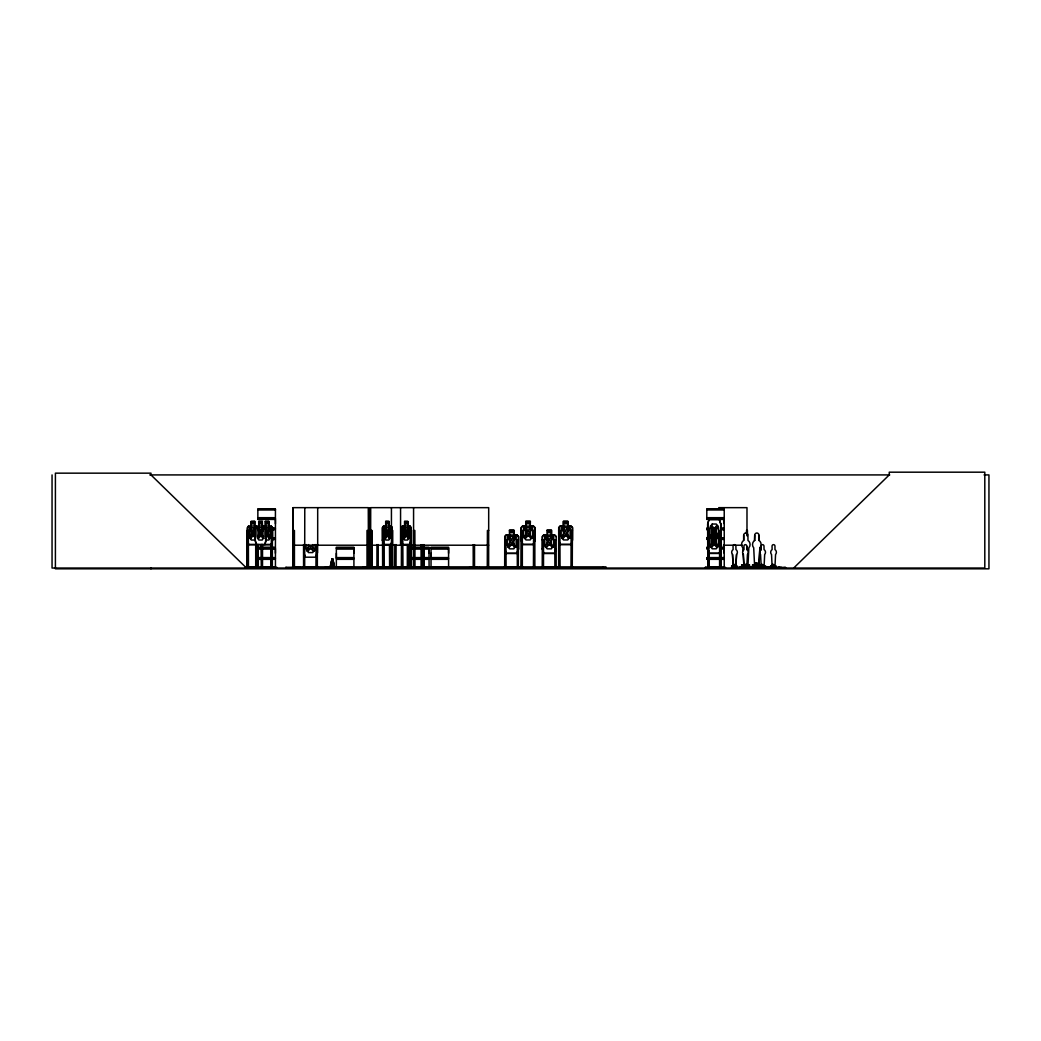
<?xml version="1.0" encoding="UTF-8"?>
<svg xmlns="http://www.w3.org/2000/svg" width="1041" height="1041" viewBox="0 0 1041 1041"><rect width="100%" height="100%" fill="white"/><g stroke="black" fill="none" stroke-linecap="round" stroke-linejoin="round"><path stroke-width="1.5" d="M275.41 553.278L275.41 548.971L272.846 548.971M275.41 523.74L275.41 519.433L257.856 519.433M336.347 557.599L336.347 548.971L353.914 548.971L353.901 557.599L336.347 557.599L336.36 553.278M353.901 553.278L353.901 548.971M429.009 553.278L429.009 548.971L424.624 548.971M431.026 557.599L431.026 548.971L448.593 548.971L448.58 557.599L431.026 557.599L431.039 553.278M448.58 553.278L448.58 548.971M724.224 553.278L724.224 548.971M724.224 523.74L724.224 519.433M285.95 567.839L300.029 567.839M285.95 567.319L300.042 567.267M362.828 567.839L376.92 567.839M362.828 567.319L376.92 567.267M331.949 567.918L332.313 559.017L332.014 561.984M736.547 554.528L735.883 566.603L736.547 554.528A3.136 2.85 -90 0 0 735.961 549.596L735.883 546.213A1.561 1.418 -90 0 0 734.452 544.651A1.561 1.418 -90 0 0 733.033 546.213L733.111 549.596A3.136 2.85 -90 0 0 732.526 554.528L733.111 566.603L732.526 554.528M746.787 566.603L747.451 554.528A3.136 2.85 -90 0 0 746.865 549.596L746.787 546.213A1.561 1.418 -90 0 0 745.356 544.651A1.561 1.418 -90 0 0 743.938 546.213L744.016 549.596A3.136 2.85 -90 0 0 743.43 554.528L744.016 566.603L746.865 566.603M747.958 565.914L748.843 547.8A4.698 4.268 -90 0 0 747.958 540.422L747.958 535.347A2.342 2.134 -90 0 0 745.824 533.005A2.342 2.134 -90 0 0 743.69 535.347L743.69 540.422A4.698 4.268 -90 0 0 742.806 547.8L743.079 550.819M758.863 565.914L759.865 547.8L758.98 565.914L756.013 565.914M764.068 566.603L764.667 554.528A3.136 2.85 -90 0 0 764.068 549.596L763.99 546.213A1.561 1.418 -90 0 0 762.559 544.651A1.561 1.418 -90 0 0 761.14 546.213L761.218 549.596L761.14 546.213M734.217 565.172L733.502 564.808M733.84 565.042L734.191 565.068M745.551 565.263L744.302 565.068L745.577 564.977M745.421 565.224L744.588 565.276L745.473 564.808M745.122 565.172L744.692 565.445M755.61 564.118L756.404 563.22L756.755 563.845M756.612 563.207C752.643 563.675 759.37 564.027 755.402 563.129M755.232 563.91C755.831 562.582 757.223 564.573 756.482 563.207M762.324 565.172L761.934 565.354M762.793 564.977L762.116 565.341M773.138 564.808C772.942 565.198 773.801 565.341 772.474 564.886M772.474 565.263L773.021 565.172M734.647 565.263L734.256 564.703M755.623 563.923L756.339 563.22M755.415 563.91L755.792 563.064M761.765 564.703L761.895 565.237M772.539 564.977L773.333 565.224M330.778 567.918L332.131 559.017L330.739 566.434M391.117 526.173L392.106 527.735L392.21 540.058L391.117 544.508L383.608 544.508M391.208 544.664L392.21 540.058M410.011 544.664L411.026 540.032L411.026 527.67L409.985 526.017L402.373 526.017L401.227 527.657L401.332 540.058L402.346 544.664L410.128 544.664L411.026 540.058M330.036 567.918L332.014 559.017L332.782 559.017L334.851 567.918M329.919 567.918L331.988 559.017M272.508 540.032L271.194 544.508L271.115 568.035L271.415 530.481M365.69 567.319L365.755 568.035M250.738 567.319L250.79 567.957M377.206 567.944L377.102 566.668M387.59 567.905L387.616 567.267M396.022 567.944L396.087 544.56M396.465 567.319L396.53 568.035M707.685 524.013L709.038 519.42L707.633 524.013L707.789 568.035M762.702 564.808L762.624 565.406M416.127 567.319L416.192 568.035M745.317 564.925L744.315 565.172M773.554 565.068L772.513 564.808M707.581 548.828L708.986 553.435L719.331 553.435L720.801 548.828L724.237 548.971L724.224 557.599M719.331 553.435L720.84 548.828M256.372 567.944L256.45 566.668M256.841 567.905L256.906 566.668M265.507 567.319L265.585 568.035M315.813 557.039L317.362 552.576M518.47 548.841L516.922 553.305L506.303 553.305M534.853 539.941L533.317 544.404L522.686 544.404L521.307 539.941L521.307 527.631L522.686 526.082L533.317 526.082L534.853 527.618L534.853 567.944M556.18 548.867L554.593 553.461L543.74 553.461L542.322 548.867M413.837 567.944L413.719 566.668M755.402 563.584L755.415 563.337M705.264 567.944L705.421 567.254L705.447 568.035M705.33 567.905L724.25 567.67L724.224 559.329M709.077 567.944L709.025 550.819M292.846 567.905L292.755 507.657M303.465 567.319L303.269 568.035M376.061 568.035L375.788 567.254L375.645 567.944M394.526 567.319L394.617 568.035M413.186 567.944L413.433 567.254M558.379 567.748L557.69 567.944M265.767 536.883L267.043 533.994C268.591 541.229 272.781 539.251 267.771 533.018C272.417 527.28 268.799 524.807 266.99 531.938L265.767 529.218M255.826 528.177L253.588 533.018L255.344 536.766M309.619 545.523C303.165 552.133 308.865 553.526 310.608 546.538C312.456 553.513 317.947 552.133 311.532 545.549M248.656 526.017L247.524 527.735L247.394 540.058L248.526 544.664L271.376 544.664L272.625 540.058L272.534 527.657L271.246 526.017L248.565 526.017L247.394 527.67L247.615 540.032L248.617 544.664M256.281 526.017L255.019 527.67L255.019 540.058L256.255 544.664M256.333 526.173L255.24 527.735L255.24 540.032L256.333 544.508M383.635 544.664L382.411 540.058L382.411 527.657L383.556 526.017L391.286 526.017M382.633 568.035L382.515 527.657L383.674 526.017M401.332 527.657L402.49 526.017M712.07 538.054L709.025 538.054L707.633 536.401L709.038 534.788L712.031 534.788M732.773 567.996L732.226 567.996M735.388 567.996L734.842 567.996M735.909 565.966L735.675 567.996M743.69 566.929L743.69 564.964L741.595 564.964L741.934 567.996L742.168 567.28M743.404 567.787L741.856 567.996L743.638 568.009M745.668 567.787L746.852 567.787M746.293 567.996L746.813 565.966M752.552 567.696L752.487 564.964L754.595 564.964L754.595 566.929M752.812 568.022L754.205 567.996L752.76 567.996L752.994 564.964M753.072 567.605L753.905 567.605M756.755 567.996L758.434 568.009M731.394 567.996L757.718 567.696L756.3 567.996M757.679 567.996L757.393 566.929M757.874 567.996L760.073 567.97M758.902 564.964L758.642 567.657M762.533 564.534L762.624 567.696M762.559 567.41L764.328 567.996M768.297 566.929L767.959 568.009M770.054 567.996L769.052 567.97L770.236 567.787M770.678 567.787L770.743 567.28M770.887 567.996C773.138 567.514 769.247 568.959 770.639 565.966L772.045 565.966M773.437 564.534L773.528 567.696M774.01 568.009L774.894 567.97L774.92 565.966M750.08 567.41L774.712 566.929L774.4 567.996L773.463 567.41M780.958 567.996L781.179 567.28M782.064 567.787L781.179 567.605M784.68 567.787L785.461 567.28L776.3 567.605M716.39 534.788L719.292 534.788L720.84 536.427L719.253 538.054L716.416 538.054M706.826 538.457L708.57 538.132M793.684 568.035L889.248 474.917L889.248 472.185L984.799 472.185L984.799 568.035L52.05 568.035L52.05 474.917M251.258 526.173L249.437 527.722L249.437 536.336L251.258 540.032L254.668 540.032M744.614 564.743L745.278 564.795M716.312 537.898L718.511 536.362M709.975 536.479L712.187 534.944L712.031 530.168M377.584 567.944L421.774 567.839M406.471 567.254L406.484 568.035M426.068 567.254L425.951 567.944M407.565 567.944L407.473 566.668M732.5 567.787L785.2 568.022M741.179 568.035L742.363 568.009L742.858 565.966M745.356 568.022L746.488 567.996M748.063 567.696L747.88 565.966M747.646 568.009L747.998 564.964M748.401 568.022L747.985 567.41L775.649 567.28L775.649 565.966M781.14 567.787L782.298 568.009M709.728 567.254L709.572 567.944M303.074 567.944L303.412 566.668L304.987 566.668L304.987 568.035M336.347 567.657L336.36 559.329L353.914 559.329L353.914 567.657L336.269 567.983M431.026 567.657L431.026 559.329L448.593 559.329L448.593 567.657L430.948 567.983M762.064 564.834L762.298 565.068M756.013 564.183L755.298 564.027M411.442 567.67L411.533 530.481L410.297 530.481L410.297 568.035L410.193 566.668L411.663 566.668L411.637 568.035M149.748 474.917L889.743 474.917M984.07 474.917L988.95 474.917L988.95 568.815L55.407 568.815L55.407 473.161L150.971 473.161L150.971 474.917L246.522 568.035M718.719 507.657L746.983 507.657L746.983 535.829M257.843 509.036L275.449 509.036M706.787 509.036L724.25 509.036M257.843 509.361L275.449 509.335M706.787 509.335L724.25 509.335M257.882 509.882L275.41 509.882M706.826 509.882L724.224 509.882M724.237 517.689L706.8 517.689L706.8 509.374M257.739 518.301L275.553 518.301M706.683 518.301L724.367 518.301M257.739 518.834L275.553 518.834M706.683 518.834L724.367 518.834M706.8 519.433L724.237 519.433L724.224 528.06M709.09 519.563L719.24 519.563L720.697 524.039L720.801 568.035M262.449 521.398L258.689 521.398L258.806 526.173L256.984 527.722L256.984 536.336L258.806 540.032L262.228 540.032L264.063 536.336L264.063 527.722L262.228 526.173M265.364 526.173L265.338 521.398L268.981 521.398L268.864 526.173L270.686 527.722L270.686 536.336L268.864 540.032L265.455 540.032M404.598 521.554L407.76 521.554L407.643 526.173L409.282 527.722L409.282 536.336L407.643 540.032L404.598 540.032L402.958 536.336L402.958 527.722L404.598 526.173L404.598 521.398L407.864 521.398L407.864 526.017M258.806 521.554L262.332 521.554L262.449 526.017M265.364 521.554L268.864 521.554M530.233 521.45L525.926 521.45L525.926 526.082L523.61 527.618L523.61 536.245L525.926 539.941L530.233 539.941L532.55 536.245L532.55 527.618L530.233 526.082L530.389 521.307L525.77 521.307L525.77 525.926L522.621 525.926L521.151 527.579L521.151 539.967L522.569 544.56L533.421 544.56L535.009 539.967L535.009 527.553L533.382 525.926L530.389 525.926M720.801 524.013L720.827 568.035M265.455 527.722L268.864 527.722L268.864 536.336L265.455 536.336M392.21 527.67L392.379 568.035M411.026 527.67L411.299 568.035M272.846 528.06L275.436 528.06L275.436 519.433M706.8 528.06L708.609 528.06M720.906 528.06L724.237 528.06M272.95 528.659L275.553 528.659M706.683 528.659L708.492 528.659M720.997 528.659L724.367 528.659M272.95 529.192L275.553 529.192M706.683 529.192L708.492 529.192M720.997 529.192L724.367 529.192M272.846 529.791L275.436 529.791L275.436 538.106L272.872 538.119M706.8 529.791L708.609 529.791M720.906 529.791L724.237 529.791M711.992 530.168L716.442 530.168M271.115 530.481L272.417 530.481M292.742 530.481L294.434 530.481L294.434 568.035M368.28 530.481L367.005 530.481L367.018 568.035M369.62 530.481L370.258 568.035M370.7 530.481L371.936 530.481L372.04 568.035M382.633 530.481L383.869 530.481L383.973 568.035M401.436 530.481L402.685 530.481L402.789 568.035M413.576 530.481L414.852 530.481L414.995 568.035M488.697 530.481L487.422 530.481L487.279 568.035M509.53 530.363L513.851 530.363L513.851 534.983L516.154 536.518L516.154 545.146L513.851 548.841L509.53 548.841L507.227 545.146L507.227 536.518L509.53 534.983L509.374 530.207L513.994 530.207L513.994 534.827L516.987 534.827L518.626 536.453L518.626 548.867L517.039 553.461L506.186 553.461L504.755 548.867M534.853 530.376L533.591 530.376L533.434 567.944M547.098 530.363L551.405 530.363L551.405 534.983L553.721 536.518L553.721 545.146L551.405 548.841L547.098 548.841L544.781 545.146L544.781 536.518L547.098 534.983L546.941 530.207L551.561 530.207L551.561 534.827L554.554 534.827L556.18 536.453L556.167 568.035M558.627 530.376L559.902 530.376L560.045 567.944M572.42 530.376L571.145 530.376L571.002 567.944M707.672 530.481L709.025 530.481M720.945 530.481L719.591 530.481L719.604 568.009M509.374 534.827L506.225 534.827L504.755 536.479L504.677 568.035M546.941 534.827L543.792 534.827L542.322 536.479L542.231 568.035M743.69 535.347L743.69 540.422M754.712 535.347L754.595 540.422L754.712 535.347A2.342 2.134 -90 0 1 756.846 533.005A2.342 2.134 -90 0 1 758.98 535.347L758.98 540.422A4.698 4.268 -90 0 1 759.865 547.8M758.98 535.347L758.98 540.422M707.633 536.44L709.103 534.944L719.227 534.944L720.853 536.427M712.213 536.362L717.861 536.466L715.076 541.788C721.179 548.295 715.987 549.791 714.191 542.764C712.512 549.804 707.112 548.295 713.254 541.749L710.443 536.649L713.28 531.092C707.151 524.547 712.538 523.037 714.217 530.077C716 523.05 721.166 524.56 715.089 531.053C721.738 538.496 715.232 534.176 714.126 540.708C709.533 532.38 711.029 540.487 714.139 532.133L716.364 536.206M712.187 536.479L716.299 536.479M272.82 537.885L275.41 537.885M706.826 537.885L708.635 537.885M709.09 537.898L719.24 537.898M720.879 537.885L724.224 537.885M720.932 538.119L724.25 538.132L724.224 529.791M272.833 538.548L275.449 538.574L272.859 538.587M708.622 538.548L706.787 538.47L708.583 538.587M272.872 538.913L275.449 538.9L275.41 547.228L272.846 547.228M706.787 538.874L708.57 538.9M720.932 538.9L724.25 538.913L724.224 547.228M272.82 539.42L275.41 539.42M706.826 539.42L708.635 539.42M720.879 539.42L724.224 539.42M504.677 539.863L505.952 539.863L506.095 568.035M518.47 539.863L517.195 539.863L517.338 568.035M542.231 539.863L543.506 539.863L543.506 568.035L543.363 566.668M556.024 539.863L554.749 539.863L554.905 568.035M382.411 540.058L383.713 544.508M401.227 540.058L402.451 544.664M712.018 542.673L716.455 542.673M560.253 544.404L570.871 544.404M248.617 544.508L271.298 544.508M402.425 544.508L410.05 544.508M383.53 544.664L391.312 544.664M293.172 545.211L368.28 545.211M370.7 545.211L488.697 545.211M723.43 545.211L742.272 545.211M258.155 547.228L271.037 547.228M336.347 547.228L353.914 547.228M411.455 547.228L414.045 547.228M415.853 547.228L420.252 547.228M424.624 547.228L429.035 547.228M431.026 547.228L448.593 547.228M706.8 547.228L708.609 547.228M720.906 547.228L724.237 547.228M258.038 547.839L271.102 547.839M272.95 547.839L275.553 547.839M336.23 547.839L354.044 547.839M411.338 547.839L413.941 547.839M415.788 547.839L420.252 547.839M424.702 547.839L429.152 547.839M430.896 547.839L448.71 547.839M706.683 547.839L708.492 547.839M720.997 547.839L724.367 547.839M258.038 548.373L271.102 548.373M272.95 548.373L275.553 548.373M336.23 548.373L354.044 548.373M411.338 548.373L413.941 548.373M415.788 548.373L420.252 548.373M424.702 548.373L429.152 548.373M430.896 548.373L448.71 548.373M706.683 548.373L708.492 548.373M720.997 548.373L724.367 548.373M258.155 548.971L271.037 548.971M411.455 548.971L414.045 548.971M415.853 548.971L420.252 548.971M706.8 548.971L708.609 548.971M256.437 549.062L257.335 553.656M746.865 549.596L746.787 546.213M554.489 553.305L543.857 553.305L542.465 548.841L542.465 536.531L543.857 534.983L554.489 534.983L556.024 536.518M719.227 553.278L709.051 553.278L707.737 548.802M258.155 557.599L271.037 557.599M272.846 557.599L275.436 557.599L275.436 548.971M411.455 557.599L414.045 557.599M415.853 557.599L420.252 557.599M424.624 557.599L429.035 557.599L429.035 548.971M706.8 557.599L718.941 557.599M720.906 557.599L724.237 557.599M258.038 558.197L271.102 558.197M272.95 558.197L275.553 558.197M336.23 558.197L354.044 558.197M411.338 558.197L413.941 558.197M415.788 558.197L420.252 558.197M424.702 558.197L429.152 558.197M430.896 558.197L448.71 558.197M706.683 558.197L718.993 558.197M720.997 558.197L724.367 558.197M258.038 558.731L271.102 558.731M272.95 558.731L275.553 558.731M336.23 558.731L354.044 558.731M411.338 558.731L413.941 558.731M415.788 558.731L420.252 558.731M424.702 558.731L429.152 558.731M430.896 558.731L448.71 558.731M706.683 558.731L718.993 558.731M720.997 558.731L724.367 558.731M258.155 559.329L271.037 559.329M272.846 559.329L275.436 559.329L275.436 567.657M411.455 559.329L414.045 559.329M415.853 559.329L420.252 559.329M424.624 559.329L429.035 559.329L429.1 568.035M706.8 559.329L718.941 559.329M720.906 559.329L724.237 559.329M754.712 562.817L756.82 562.817L756.82 566.929M744.016 564.534L745.421 564.534L745.33 567.28M762.624 564.534L761.218 564.534L761.322 567.28M733.033 565.966L731.628 565.966L731.862 567.996M748.089 565.914L742.532 565.966L742.636 567.605M754.595 565.914L753.71 547.8A4.698 4.268 -90 0 1 754.712 540.422M765.083 565.966L763.678 565.966L763.678 567.28M763.43 566.538L766.54 566.538M248.461 566.668L246.899 566.668L246.925 568.035M258.337 566.668L255.592 566.668L255.605 568.035M261.096 566.668L262.644 566.668L262.592 567.839M272.534 566.668L270.985 566.668L270.998 568.035M315.93 566.668L317.505 566.668L317.843 567.944M370.258 566.668L369.477 566.668L369.477 568.035L369.633 507.657M370.583 566.668L372.066 566.668M382.515 566.668L383.999 566.668M390.895 566.668L389.321 566.668L389.321 568.035M392.847 566.668L391.364 566.668L391.377 568.035M394.656 566.668L396.231 566.668L396.231 568.035M402.815 566.668L401.319 566.668L401.332 568.035M414.995 566.668L413.42 566.668L413.472 568.035M420.941 566.668L422.451 566.668L422.425 568.035M424.299 566.668L422.802 566.668L422.815 568.035M473.161 566.668L474.657 566.668M487.266 566.668L488.841 566.668L488.789 568.035M506.095 566.668L504.534 566.668L504.534 568.035M520.916 566.564L522.478 566.564L522.478 567.944M533.434 566.564L535.009 566.564L535.009 567.944M556.167 566.668L554.606 566.668L554.606 568.035M560.045 566.564L558.483 566.564L558.483 567.944M571.002 566.564L572.563 566.564L572.563 567.944M772.045 566.603L774.972 566.603L775.558 554.528A3.136 2.85 -90 0 0 774.972 549.596L774.972 546.213A1.561 1.418 -90 0 0 773.463 544.651A1.561 1.418 -90 0 0 772.045 546.213L772.123 549.596A3.136 2.85 -90 0 0 771.537 554.528L772.123 566.603M248.148 567.059L257.101 567.059M262.345 567.059L271.298 567.059M304.974 567.059L315.944 567.059M378.364 567.059L391.728 567.059M396.231 567.059L410.531 567.059M506.095 567.059L517.052 567.059M520.916 567.15L520.136 567.944M543.649 567.059L554.606 567.059M709.012 567.059L719.591 567.059M738.928 567.02L740.997 567.02M749.819 567.02L751.901 567.02M767.035 567.02L769.104 567.02M777.939 567.02L780.008 567.02M245.546 567.319L276.724 567.254L276.698 568.035M334.486 567.254L353.888 567.41L336.36 567.423M421.852 567.254L377.688 567.254L377.714 568.035M423.375 567.254L429.243 567.944M479.485 567.839L469.66 567.944L469.517 567.254L479.55 567.944M488.893 567.319L489.075 567.944M518.613 567.254L518.808 567.944M556.167 567.254L556.362 567.944M705.356 567.319L724.198 567.41L720.879 567.423M258.181 567.423L271.024 567.423M272.82 567.423L275.41 567.423M411.481 567.423L414.071 567.423M415.866 567.423L420.252 567.423M424.611 567.423L429.178 567.319M706.826 567.423L719.045 567.944M759.735 567.605L764.016 567.605M765.083 567.605L785.695 567.996M245.546 567.839L276.854 567.944M423.453 567.839L429.178 567.839M255.474 538.6L252.859 533.994C251.388 541.229 247.029 539.264 252.078 532.979C247.329 527.097 251.284 525.015 252.794 531.938L254.707 527.748L255.709 527.618M390.882 567.254L391.13 567.944M317.453 567.319L317.648 568.035M757.041 567.996L758.004 567.996M723.352 567.944L723.196 567.254L723.17 568.035M268.136 567.319L268.058 568.035M254.017 567.944L253.887 567.254L253.861 568.035M416.517 567.319L416.452 568.035M416.543 567.905L416.647 566.864M406.992 567.944L407.187 566.668L408.749 566.668L408.788 568.035L408.606 544.56M387.694 567.254L387.812 567.944M419.107 567.254L419.224 567.944M716.299 534.944L718.498 536.479M710.014 536.362L712.213 537.898M740.763 567.905L740.724 567.254M707.776 536.336L709.142 537.898M264.726 526.017L266.119 527.657L266.119 540.058L264.856 544.664L265.989 540.032L266.028 527.657M271.194 526.173L272.417 527.722L272.339 568.035L272.235 566.668M410.089 526.017L411.13 527.67M391.169 526.017L392.327 527.67M572.667 567.748L573.344 567.944M535.1 567.748L535.79 567.944M257.687 567.892L257.713 566.668M719.292 519.42L720.853 524.013M558.705 539.967L560.136 544.56L570.989 544.56L572.576 539.967L572.576 527.553L570.936 525.926L567.944 525.926L567.944 521.307L563.324 521.307L563.324 525.926L560.175 525.926L558.705 527.579L558.627 567.944M305.195 557.039L303.803 552.576L303.803 544.885M303.66 552.602L305.078 557.195L315.93 557.195L317.518 552.602L317.518 544.846M332.756 559.017L334.734 567.918M256.554 549.036L257.517 553.5M334.304 567.918L332.691 559.017L333.992 567.918M333.237 567.918L332.521 559.017L332.639 563.467M761.153 565.094L760.555 554.528A3.136 2.85 -90 0 1 761.218 549.596M743.105 553.838L743.938 566.603M775.987 567.605L775.987 565.966L774.582 565.966L774.582 567.28M773.528 567.28L773.528 564.534L772.123 564.534L772.032 567.41M772.227 564.534L772.227 567.28M770.978 565.966L770.978 567.28M767.386 566.929L767.425 567.605M764.758 565.966L764.758 567.28M760.503 567.41L760.503 564.964L758.408 564.964L758.408 566.929M756.677 562.817L756.677 566.929M754.855 562.817L754.712 566.929M749.598 567.41L749.598 564.964L747.503 564.964L747.542 567.28L737.288 567.605M749.104 564.964L749.104 566.929M747.438 535.191L747.438 530.481L746.514 530.481L746.514 533.617M746.475 565.966L746.475 567.28M745.916 564.183L745.916 566.929M744.107 564.534L744.107 567.28M743.951 564.183L743.938 567.28M742.09 564.964L742.09 566.929M736.976 567.605L736.976 565.966L735.571 565.966L735.571 567.28M736.638 565.966L736.638 567.28L731.966 567.28L731.966 565.966M734.517 567.28L734.517 564.534L733.111 564.534L733.033 567.28M734.425 564.534L734.425 567.28M733.202 564.534L733.202 567.28M725.434 567.254L725.434 568.035M724.237 509.374L724.224 517.689M721.088 568.035L721.088 566.668L719.448 566.668L719.448 568.035M719.734 550.819L719.734 568.035M718.85 567.254L718.85 568.035M716.247 530.324L716.247 534.944M712.018 538.054L712.07 542.673M709.754 567.254L709.754 568.035M709.168 568.035L709.168 566.668L707.529 566.668L707.529 568.035M708.882 530.481L708.713 568.035M707.828 524.039L707.984 568.035M605.94 568.035L605.94 566.864L294.056 566.864L294.056 568.035M603.194 566.864L603.194 568.035M572.264 567.944L572.42 527.618L570.871 526.082L560.253 526.082L558.861 527.631L558.861 539.941M571.288 566.564L571.288 567.944M559.746 566.564L559.746 567.944M555.881 566.668L555.881 568.035M543.649 568.035L543.649 566.668L542.088 566.668L542.088 568.035M542.387 566.668L542.387 568.035M534.71 566.564L534.71 567.944M533.734 566.564L533.734 567.944M522.335 567.944L522.335 530.376L521.06 530.376L520.916 567.944M521.216 566.564L521.216 567.944M518.613 568.035L518.613 566.668L517.052 566.668L517.052 568.035M518.314 568.035L518.47 536.518L516.922 534.983L506.303 534.983L504.911 536.531L504.911 548.841M505.796 566.668L505.796 568.035M504.82 566.668L504.82 568.035M488.645 568.035L488.697 507.657L370.7 507.657L370.596 568.035M487.565 566.668L487.565 568.035M479.42 567.254L479.42 568.035M476.531 566.864L476.531 568.035M474.527 544.638L474.527 568.035L474.293 566.668M474.189 544.638L474.189 568.035M473.98 566.668L473.837 568.035L473.629 544.638M473.525 566.668L473.525 568.035M473.291 544.638L473.187 568.035M426.094 567.254L426.094 568.035M424.168 544.638L424.168 568.035M424.116 566.668L424.116 568.035M423.817 544.638L423.817 568.035M423.479 566.668L423.661 568.035M423.271 544.638L423.427 568.035M423.166 566.668L423.166 568.035M422.919 544.638L422.919 568.035M422.321 544.638L422.321 568.035M421.982 544.638L422.086 568.035M421.826 566.668L421.774 568.035M421.124 566.668L421.124 568.035L421.071 544.638M419.081 567.254L419.081 568.035M414.695 566.668L414.695 568.035M413.576 507.657L413.576 568.035M411.039 566.668L410.987 568.035M410.792 566.668L410.844 568.035M410.635 530.481L410.531 568.035M408.462 566.668L408.462 568.035M408.215 567.254L408.215 568.035M407.33 544.56L407.33 568.035M404.702 521.554L404.702 526.173M402.633 566.668L402.438 568.035L402.333 539.863M402.125 566.668L402.177 568.035M401.995 566.668L401.943 568.035M401.787 530.481L401.683 568.035M401.436 527.722L401.436 568.035M400.564 507.657L400.564 545.211M394.955 566.668L394.955 568.035M394.812 544.56L394.708 568.035M392.483 566.668L392.678 568.035L392.73 530.481L391.481 530.481L391.481 568.035L391.728 566.668M392.171 566.668L392.223 568.035M391.832 530.481L391.976 568.035M391.429 507.657L391.429 527.995M390.739 544.56L390.935 568.035M390.596 566.668L390.596 568.035M389.477 544.56L389.62 568.035M389.048 526.017L389.048 521.398L385.677 521.398L385.677 526.017M383.635 566.668L383.635 568.035M383.53 530.481L383.53 566.473M383.179 566.668L383.179 568.035M382.971 530.481L382.971 568.035L382.867 566.668M378.377 568.035L378.364 566.668L376.803 566.668L376.764 568.035M378.221 544.56L378.221 568.035M378.078 566.668L378.078 568.035M376.959 544.56L376.92 568.035M371.702 566.668L371.702 568.035L371.598 530.481M371.39 566.668L371.26 568.035M371.051 530.481L371.051 568.035L370.947 566.668M370.115 530.481L370.115 568.035M368.137 566.668L368.137 568.035M367.161 566.668L367.161 568.035M366.861 568.035L366.861 566.668L368.436 566.668L368.475 568.035L368.28 507.657L293.172 507.657L293.159 568.035M362.828 567.254L362.841 568.035M340.342 567.254L340.342 568.035M339.275 567.254L339.21 568.035M338.013 567.254L338.013 568.035M337.401 567.254L337.466 568.035M336.855 567.254L336.855 568.035M335.683 567.254L335.683 568.035M335.553 567.254L335.631 568.035M334.551 567.254L334.486 568.035M331.207 568.035L331.207 567.254L325.352 567.254L325.417 568.035M330.127 567.254L330.075 568.035M328.878 567.254L328.878 568.035M328.331 567.254L328.331 568.035M328.266 567.254L328.266 568.035M327.707 567.254L327.707 568.035M326.549 567.254L326.549 568.035M326.419 567.254L326.419 568.035M317.687 507.657L317.687 545.211M317.362 544.56L317.349 568.035M317.193 566.668L317.193 568.035M316.23 566.668L316.23 568.035M316.087 544.56L315.944 568.035M315.046 544.573L315.046 548.88L312.742 552.576L308.422 552.576L306.119 548.88L306.119 544.573M312.742 544.573L312.742 548.88L308.422 548.88L308.422 544.573M304.779 507.657L304.675 568.035M303.556 544.56L303.569 568.035M300.042 567.254L300.042 568.035M296.789 566.864L296.789 568.035M294.577 568.035L294.59 566.668L292.599 566.668L292.599 568.035M293.015 566.668L292.976 568.035M285.95 567.254L285.963 568.035M275.436 509.374L275.41 517.689L257.856 517.689L257.856 509.374M272.117 541.437L272.117 566.473M271.61 566.668L271.571 568.035M268.76 521.554L268.76 526.173M265.455 521.554L265.455 526.173M262.527 544.56L262.514 568.035M262.228 521.554L262.332 526.173M262.228 544.56L262.228 568.035M262.02 566.668L262.072 568.035M261.733 566.668L261.733 568.035L261.525 544.56M261.408 566.668L261.317 568.035L261.226 544.56M258.91 521.554L258.91 526.173M258.22 544.56L258.337 568.035M258.194 566.668L258.038 568.035L257.921 544.56M257.374 566.668L257.426 568.035M257.218 544.56L257.218 568.035M256.919 544.56L256.932 568.035M256.06 544.56L256.216 568.035M255.956 566.668L255.956 568.035M255.709 544.56L255.709 568.035M254.785 526.017L254.785 521.398L251.05 521.398L251.05 526.017M254.577 526.173L254.694 521.398L251.167 521.554L251.167 526.173M251.388 567.254L251.388 568.035M248.461 568.035L248.344 530.481L247.029 530.481L247.055 568.035M248.044 542.999L248.044 566.473M247.537 566.668L247.498 568.035M247.329 530.481L247.329 568.035M150.971 568.035L150.971 568.815M384.715 527.696L386.797 533.018C382.333 539.095 386.016 541.346 387.447 533.994C388.787 541.346 392.639 539.095 388.137 532.979C392.366 527.253 388.892 524.898 387.499 531.938L385.847 527.865L384.715 527.696M403.531 527.696L405.6 533.018C401.149 539.095 404.819 541.346 406.263 533.994C407.604 541.346 411.455 539.095 406.953 532.979C410.961 527.514 408.02 524.651 406.315 531.938L404.598 527.748L403.531 527.696M263.854 538.314L262.683 538.457L260.666 533.994C259.196 541.229 254.811 539.264 259.886 532.979C255.11 527.084 259.092 525.028 260.601 531.938C262.072 525.041 266.314 527.032 261.395 533.018L263.854 538.314M515.737 547.124L514.15 547.137L511.704 542.803C509.96 549.791 504.26 548.399 510.728 541.788C504.638 535.555 509.83 534.072 511.625 540.734C513.382 534.098 518.899 535.49 512.627 541.814L515.737 547.124M532.12 538.223L530.637 538.366L528.099 533.903C526.356 540.891 520.656 539.498 527.11 532.888C521.02 526.655 526.226 525.171 528.021 531.834C529.765 525.198 535.282 526.59 529.023 532.914L532.12 538.223M553.292 547.124L551.808 547.267L549.271 542.803C547.267 549.83 541.971 548.347 548.282 541.788C542.192 535.555 547.397 534.072 549.193 540.734C550.936 534.098 556.454 535.49 550.195 541.814L553.292 547.124M569.687 538.223L568.204 538.366L565.653 533.903C563.91 540.891 558.21 539.498 564.677 532.888C558.588 526.655 563.78 525.171 565.575 531.834C567.332 525.198 572.849 526.59 566.577 532.914L569.687 538.223M390.466 536.336L388.84 540.032L385.782 540.032L384.155 536.336L384.155 527.722L385.782 526.173L385.782 521.398L388.944 521.554L388.84 526.173L390.466 527.722L390.466 536.336M712.213 524.039L710.014 527.735L709.975 545.107L712.187 548.802L716.299 548.802L718.498 545.107L718.511 527.735L716.312 524.039L712.213 524.039M570.104 536.245L567.8 539.941L563.48 539.941L561.177 536.245L561.177 527.618L563.48 526.082L563.48 521.45L567.8 521.45L567.8 526.082L570.104 527.618L570.104 536.245M529.466 522.231L526.694 522.231L526.694 523.766L529.466 523.766L529.466 522.231M567.02 522.231L564.248 522.231L564.248 523.766L567.02 523.766L567.02 522.231M254.056 522.322L251.87 522.322L251.87 523.87L254.056 523.87L254.056 522.322M261.616 522.322L259.417 522.322L259.417 523.87L261.616 523.87L261.616 522.322M268.253 522.322L266.067 522.322L266.067 523.87L268.253 523.87L268.253 522.322M388.293 522.322L386.328 522.322L386.328 523.87L388.293 523.87L388.293 522.322M407.109 522.322L405.144 522.322L405.144 523.87L407.109 523.87L407.109 522.322M254.668 527.722L251.258 527.722L251.258 536.336L254.668 536.336L254.668 527.722M262.228 527.722L258.806 527.722L258.806 536.336L262.228 536.336L262.228 527.722M388.84 527.722L385.782 527.722L385.782 536.336L388.84 536.336L388.84 527.722M407.643 527.722L404.598 527.722L404.598 536.336L407.643 536.336L407.643 527.722M530.233 527.618L525.926 527.618L525.926 536.245L530.233 536.245L530.233 527.618M567.8 527.618L563.48 527.618L563.48 536.245L567.8 536.245L567.8 527.618M716.312 527.735L712.213 527.735L712.187 545.107L716.299 545.107L716.312 527.735M513.07 531.131L510.298 531.131L510.298 532.667L513.07 532.667L513.07 531.131M550.637 531.131L547.865 531.131L547.865 532.667L550.637 532.667L550.637 531.131M715.557 531.092L712.916 531.092L712.916 532.641L715.557 532.641L715.557 531.092M513.851 536.518L509.53 536.518L509.53 545.146L513.851 545.146L513.851 536.518M551.405 536.518L547.098 536.518L547.098 545.146L551.405 545.146L551.405 536.518M724.25 538.47L720.893 538.548L724.237 538.587M715.583 540.214L712.942 540.214L712.942 541.749L715.583 541.749L715.583 540.214M257.556 557.82L256.437 553.213L256.437 543.923L257.556 557.82M448.554 567.41L431.065 567.41L448.58 567.423M397.688 567.267L397.636 568.035L397.701 567.319"/></g></svg>
